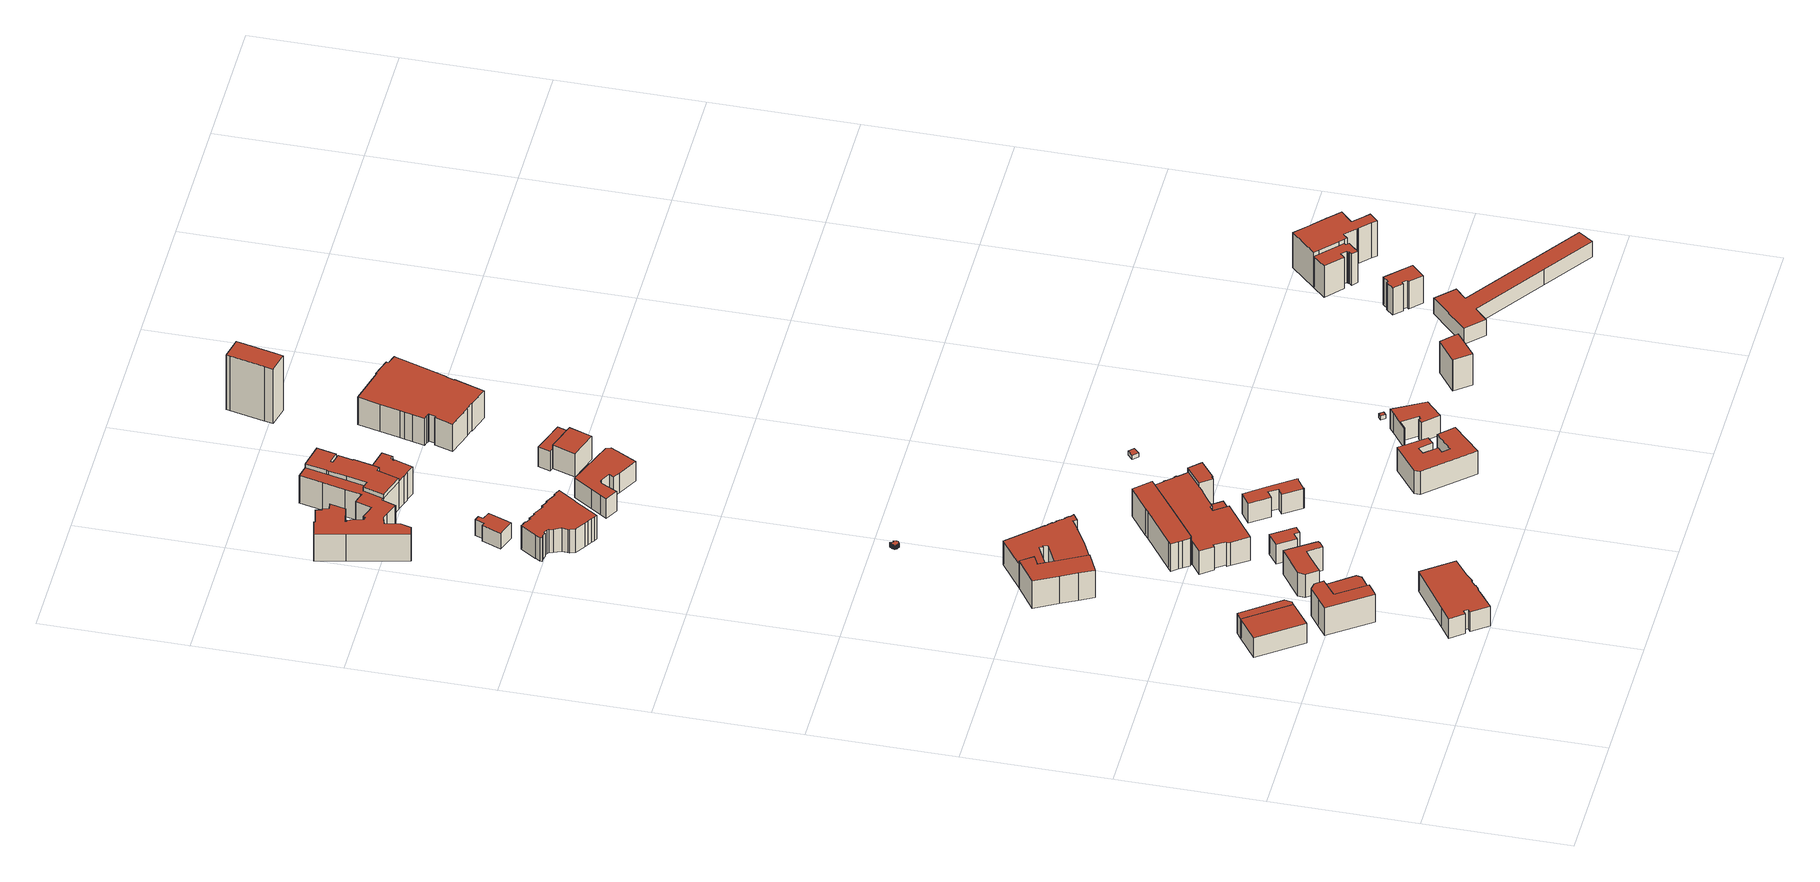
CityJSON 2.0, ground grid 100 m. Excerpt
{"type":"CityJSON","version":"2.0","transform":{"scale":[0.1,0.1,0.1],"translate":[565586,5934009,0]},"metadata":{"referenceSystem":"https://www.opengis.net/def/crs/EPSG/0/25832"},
"CityObjects":{
"building1":{"type":"Building","attributes":{"source":"Freie und Hansestadt Hamburg, LGV / ALKIS","function":"commercial","buildingFunctionCode":"2310","roofType":"3100","storeysAboveGround":5,"groundArea":636,"estimatedHeight":16,"heightSource":"storeysAboveGround * 3.2m, fallback 12m; demo extrusion"},"geometry":[{"type":"Solid","lod":"1","boundaries":[[[[0,1,2,3]],[[4,5,6,7]],[[3,2,5,4]],[[2,1,6,5]],[[1,0,7,6]],[[0,3,4,7]]]],"semantics":{"surfaces":[{"type":"GroundSurface"},{"type":"RoofSurface"},{"type":"WallSurface"}],"values":[[0,1,2,2,2,2]]}}]},
"building2":{"type":"Building","attributes":{"source":"Freie und Hansestadt Hamburg, LGV / ALKIS","function":"commercial","buildingFunctionCode":"2310","roofType":"3400","storeysAboveGround":5,"groundArea":218,"estimatedHeight":16,"heightSource":"storeysAboveGround * 3.2m, fallback 12m; demo extrusion"},"geometry":[{"type":"Solid","lod":"1","boundaries":[[[[2,8,9,10,3]],[[4,11,12,13,5]],[[3,10,11,4]],[[10,9,12,11]],[[9,8,13,12]],[[8,2,5,13]],[[2,3,4,5]]]],"semantics":{"surfaces":[{"type":"GroundSurface"},{"type":"RoofSurface"},{"type":"WallSurface"}],"values":[[0,1,2,2,2,2,2]]}}]},
"building3":{"type":"Building","attributes":{"source":"Freie und Hansestadt Hamburg, LGV / ALKIS","function":"commercial","buildingFunctionCode":"2310","roofType":"1000","storeysAboveGround":7,"groundArea":448,"estimatedHeight":22.4,"heightSource":"storeysAboveGround * 3.2m, fallback 12m; demo extrusion"},"geometry":[{"type":"Solid","lod":"1","boundaries":[[[[14,15,16,17,18,19,20,21,22]],[[23,24,25,26,27,28,29,30,31]],[[22,21,24,23]],[[21,20,25,24]],[[20,19,26,25]],[[19,18,27,26]],[[18,17,28,27]],[[17,16,29,28]],[[16,15,30,29]],[[15,14,31,30]],[[14,22,23,31]]]],"semantics":{"surfaces":[{"type":"GroundSurface"},{"type":"RoofSurface"},{"type":"WallSurface"}],"values":[[0,1,2,2,2,2,2,2,2,2,2]]}}]},
"building4":{"type":"Building","attributes":{"source":"Freie und Hansestadt Hamburg, LGV / ALKIS","function":"commercial","buildingFunctionCode":"2020","roofType":"3400","storeysAboveGround":5,"groundArea":1366,"estimatedHeight":16,"heightSource":"storeysAboveGround * 3.2m, fallback 12m; demo extrusion"},"geometry":[{"type":"Solid","lod":"1","boundaries":[[[[32,33,34,35,36,37,38,39,40,41,42,43,44,45,46,47,48]],[[49,50,51,52,53,54,55,56,57,58,59,60,61,62,63,64,65]],[[48,47,50,49]],[[47,46,51,50]],[[46,45,52,51]],[[45,44,53,52]],[[44,43,54,53]],[[43,42,55,54]],[[42,41,56,55]],[[41,40,57,56]],[[40,39,58,57]],[[39,38,59,58]],[[38,37,60,59]],[[37,36,61,60]],[[36,35,62,61]],[[35,34,63,62]],[[34,33,64,63]],[[33,32,65,64]],[[32,48,49,65]]]],"semantics":{"surfaces":[{"type":"GroundSurface"},{"type":"RoofSurface"},{"type":"WallSurface"}],"values":[[0,1,2,2,2,2,2,2,2,2,2,2,2,2,2,2,2,2,2]]}}]},
"building5":{"type":"Building","attributes":{"source":"Freie und Hansestadt Hamburg, LGV / ALKIS","function":"commercial","buildingFunctionCode":"2310","roofType":"3200","storeysAboveGround":6,"groundArea":366,"estimatedHeight":19.2,"heightSource":"storeysAboveGround * 3.2m, fallback 12m; demo extrusion"},"geometry":[{"type":"Solid","lod":"1","boundaries":[[[[15,14,22,66,67]],[[68,69,70,71,72]],[[67,66,69,68]],[[66,22,70,69]],[[22,14,71,70]],[[14,15,72,71]],[[15,67,68,72]]]],"semantics":{"surfaces":[{"type":"GroundSurface"},{"type":"RoofSurface"},{"type":"WallSurface"}],"values":[[0,1,2,2,2,2,2]]}}]},
"building6":{"type":"Building","attributes":{"source":"Freie und Hansestadt Hamburg, LGV / ALKIS","function":"commercial","buildingFunctionCode":"2020","roofType":"3400","storeysAboveGround":7,"groundArea":735,"estimatedHeight":22.4,"heightSource":"storeysAboveGround * 3.2m, fallback 12m; demo extrusion"},"geometry":[{"type":"Solid","lod":"1","boundaries":[[[[73,74,75,76,77,78,79,80,81,82]],[[83,84,85,86,87,88,89,90,91,92]],[[82,81,84,83]],[[81,80,85,84]],[[80,79,86,85]],[[79,78,87,86]],[[78,77,88,87]],[[77,76,89,88]],[[76,75,90,89]],[[75,74,91,90]],[[74,73,92,91]],[[73,82,83,92]]]],"semantics":{"surfaces":[{"type":"GroundSurface"},{"type":"RoofSurface"},{"type":"WallSurface"}],"values":[[0,1,2,2,2,2,2,2,2,2,2,2]]}}]},
"building7":{"type":"Building","attributes":{"source":"Freie und Hansestadt Hamburg, LGV / ALKIS","function":"commercial","buildingFunctionCode":"2310","roofType":"1000","storeysAboveGround":6,"groundArea":419,"estimatedHeight":19.2,"heightSource":"storeysAboveGround * 3.2m, fallback 12m; demo extrusion"},"geometry":[{"type":"Solid","lod":"1","boundaries":[[[[93,94,95,96,97,98,99,100,101,102,103]],[[104,105,106,107,108,109,110,111,112,113,114]],[[103,102,105,104]],[[102,101,106,105]],[[101,100,107,106]],[[100,99,108,107]],[[99,98,109,108]],[[98,97,110,109]],[[97,96,111,110]],[[96,95,112,111]],[[95,94,113,112]],[[94,93,114,113]],[[93,103,104,114]]]],"semantics":{"surfaces":[{"type":"GroundSurface"},{"type":"RoofSurface"},{"type":"WallSurface"}],"values":[[0,1,2,2,2,2,2,2,2,2,2,2,2]]}}]},
"building8":{"type":"Building","attributes":{"source":"Freie und Hansestadt Hamburg, LGV / ALKIS","function":"commercial","buildingFunctionCode":"2020","roofType":"1000","storeysAboveGround":5,"groundArea":178,"estimatedHeight":16,"heightSource":"storeysAboveGround * 3.2m, fallback 12m; demo extrusion"},"geometry":[{"type":"Solid","lod":"1","boundaries":[[[[115,116,117,118,119,120]],[[121,122,123,124,125,126]],[[120,119,122,121]],[[119,118,123,122]],[[118,117,124,123]],[[117,116,125,124]],[[116,115,126,125]],[[115,120,121,126]]]],"semantics":{"surfaces":[{"type":"GroundSurface"},{"type":"RoofSurface"},{"type":"WallSurface"}],"values":[[0,1,2,2,2,2,2,2]]}}]},
"building9":{"type":"Building","attributes":{"source":"Freie und Hansestadt Hamburg, LGV / ALKIS","function":"commercial","buildingFunctionCode":"2310","roofType":"3400","storeysAboveGround":6,"groundArea":1566,"estimatedHeight":19.2,"heightSource":"storeysAboveGround * 3.2m, fallback 12m; demo extrusion"},"geometry":[{"type":"Solid","lod":"1","boundaries":[[[[127,128,129,130,131,132,133,134,135,136,137,138,139,140,141,142,143,144,145,146,147,148,149,73,82,150,151,152,153,81,80,79,78,154,155]],[[156,157,158,159,160,161,162,163,164,165,166,167,168,169,170,171,172,173,174,175,176,177,178,179,180,181,182,183,184,185,186,187,188,189,190]],[[155,154,157,156]],[[154,78,158,157]],[[78,79,159,158]],[[79,80,160,159]],[[80,81,161,160]],[[81,153,162,161]],[[153,152,163,162]],[[152,151,164,163]],[[151,150,165,164]],[[150,82,166,165]],[[82,73,167,166]],[[73,149,168,167]],[[149,148,169,168]],[[148,147,170,169]],[[147,146,171,170]],[[146,145,172,171]],[[145,144,173,172]],[[144,143,174,173]],[[143,142,175,174]],[[142,141,176,175]],[[141,140,177,176]],[[140,139,178,177]],[[139,138,179,178]],[[138,137,180,179]],[[137,136,181,180]],[[136,135,182,181]],[[135,134,183,182]],[[134,133,184,183]],[[133,132,185,184]],[[132,131,186,185]],[[131,130,187,186]],[[130,129,188,187]],[[129,128,189,188]],[[128,127,190,189]],[[127,155,156,190]]]],"semantics":{"surfaces":[{"type":"GroundSurface"},{"type":"RoofSurface"},{"type":"WallSurface"}],"values":[[0,1,2,2,2,2,2,2,2,2,2,2,2,2,2,2,2,2,2,2,2,2,2,2,2,2,2,2,2,2,2,2,2,2,2,2,2]]}}]},
"building10":{"type":"Building","attributes":{"source":"Freie und Hansestadt Hamburg, LGV / ALKIS","function":"commercial","buildingFunctionCode":"2020","roofType":"1000","storeysAboveGround":7,"groundArea":902,"estimatedHeight":22.4,"heightSource":"storeysAboveGround * 3.2m, fallback 12m; demo extrusion"},"geometry":[{"type":"Solid","lod":"1","boundaries":[[[[191,192,193,194,195,196,197,198,199,200,201]],[[202,203,204,205,206,207,208,209,210,211,212]],[[201,200,203,202]],[[200,199,204,203]],[[199,198,205,204]],[[198,197,206,205]],[[197,196,207,206]],[[196,195,208,207]],[[195,194,209,208]],[[194,193,210,209]],[[193,192,211,210]],[[192,191,212,211]],[[191,201,202,212]]]],"semantics":{"surfaces":[{"type":"GroundSurface"},{"type":"RoofSurface"},{"type":"WallSurface"}],"values":[[0,1,2,2,2,2,2,2,2,2,2,2,2]]}}]},
"building11":{"type":"Building","attributes":{"source":"Freie und Hansestadt Hamburg, LGV / ALKIS","function":"commercial","buildingFunctionCode":"2020","roofType":"5000","storeysAboveGround":6,"groundArea":1915,"estimatedHeight":19.2,"heightSource":"storeysAboveGround * 3.2m, fallback 12m; demo extrusion"},"geometry":[{"type":"Solid","lod":"1","boundaries":[[[[213,214,215,216,217,218,219,220,221,222,223,224,225,226,227,228,229,230,231,232,233,234,235,236,237,238,239,240,192,191,201,241]],[[242,243,244,245,246,247,248,249,250,251,252,253,254,255,256,257,258,259,260,261,262,263,264,265,266,267,268,269,270,271,272,273]],[[241,201,243,242]],[[201,191,244,243]],[[191,192,245,244]],[[192,240,246,245]],[[240,239,247,246]],[[239,238,248,247]],[[238,237,249,248]],[[237,236,250,249]],[[236,235,251,250]],[[235,234,252,251]],[[234,233,253,252]],[[233,232,254,253]],[[232,231,255,254]],[[231,230,256,255]],[[230,229,257,256]],[[229,228,258,257]],[[228,227,259,258]],[[227,226,260,259]],[[226,225,261,260]],[[225,224,262,261]],[[224,223,263,262]],[[223,222,264,263]],[[222,221,265,264]],[[221,220,266,265]],[[220,219,267,266]],[[219,218,268,267]],[[218,217,269,268]],[[217,216,270,269]],[[216,215,271,270]],[[215,214,272,271]],[[214,213,273,272]],[[213,241,242,273]]]],"semantics":{"surfaces":[{"type":"GroundSurface"},{"type":"RoofSurface"},{"type":"WallSurface"}],"values":[[0,1,2,2,2,2,2,2,2,2,2,2,2,2,2,2,2,2,2,2,2,2,2,2,2,2,2,2,2,2,2,2,2,2]]}}]},
"building12":{"type":"Building","attributes":{"source":"Freie und Hansestadt Hamburg, LGV / ALKIS","function":"commercial","buildingFunctionCode":"2080","roofType":"1000","storeysAboveGround":1,"groundArea":17,"estimatedHeight":3.2,"heightSource":"storeysAboveGround * 3.2m, fallback 12m; demo extrusion"},"geometry":[{"type":"Solid","lod":"1","boundaries":[[[[274,275,276,277,278,279,280,281,282,283,284,285,286,287,288,289,290,291,292,293,294,295,296,297,298,299,300,301,302,303,304,305,306]],[[307,308,309,310,311,312,313,314,315,316,317,318,319,320,321,322,323,324,325,326,327,328,329,330,331,332,333,334,335,336,337,338,339]],[[306,305,308,307]],[[305,304,309,308]],[[304,303,310,309]],[[303,302,311,310]],[[302,301,312,311]],[[301,300,313,312]],[[300,299,314,313]],[[299,298,315,314]],[[298,297,316,315]],[[297,296,317,316]],[[296,295,318,317]],[[295,294,319,318]],[[294,293,320,319]],[[293,292,321,320]],[[292,291,322,321]],[[291,290,323,322]],[[290,289,324,323]],[[289,288,325,324]],[[288,287,326,325]],[[287,286,327,326]],[[286,285,328,327]],[[285,284,329,328]],[[284,283,330,329]],[[283,282,331,330]],[[282,281,332,331]],[[281,280,333,332]],[[280,279,334,333]],[[279,278,335,334]],[[278,277,336,335]],[[277,276,337,336]],[[276,275,338,337]],[[275,274,339,338]],[[274,306,307,339]]]],"semantics":{"surfaces":[{"type":"GroundSurface"},{"type":"RoofSurface"},{"type":"WallSurface"}],"values":[[0,1,2,2,2,2,2,2,2,2,2,2,2,2,2,2,2,2,2,2,2,2,2,2,2,2,2,2,2,2,2,2,2,2,2]]}}]},
"building13":{"type":"Building","attributes":{"source":"Freie und Hansestadt Hamburg, LGV / ALKIS","function":"commercial","buildingFunctionCode":"2020","roofType":"1000","storeysAboveGround":5,"groundArea":95,"estimatedHeight":16,"heightSource":"storeysAboveGround * 3.2m, fallback 12m; demo extrusion"},"geometry":[{"type":"Solid","lod":"1","boundaries":[[[[231,230,227,226,340]],[[341,342,343,344,345]],[[340,226,342,341]],[[226,227,343,342]],[[227,230,344,343]],[[230,231,345,344]],[[231,340,341,345]]]],"semantics":{"surfaces":[{"type":"GroundSurface"},{"type":"RoofSurface"},{"type":"WallSurface"}],"values":[[0,1,2,2,2,2,2]]}}]},
"building14":{"type":"Building","attributes":{"source":"Freie und Hansestadt Hamburg, LGV / ALKIS","function":"commercial","buildingFunctionCode":"2310","roofType":"1000","storeysAboveGround":5,"groundArea":370,"estimatedHeight":16,"heightSource":"storeysAboveGround * 3.2m, fallback 12m; demo extrusion"},"geometry":[{"type":"Solid","lod":"1","boundaries":[[[[346,347,348,349,350,351,352,353,354,355,356,357,358,359,360]],[[361,362,363,364,365,366,367,368,369,370,371,372,373,374,375]],[[360,359,362,361]],[[359,358,363,362]],[[358,357,364,363]],[[357,356,365,364]],[[356,355,366,365]],[[355,354,367,366]],[[354,353,368,367]],[[353,352,369,368]],[[352,351,370,369]],[[351,350,371,370]],[[350,349,372,371]],[[349,348,373,372]],[[348,347,374,373]],[[347,346,375,374]],[[346,360,361,375]]]],"semantics":{"surfaces":[{"type":"GroundSurface"},{"type":"RoofSurface"},{"type":"WallSurface"}],"values":[[0,1,2,2,2,2,2,2,2,2,2,2,2,2,2,2,2]]}}]},
"building15":{"type":"Building","attributes":{"source":"Freie und Hansestadt Hamburg, LGV / ALKIS","function":"commercial","buildingFunctionCode":"2020","roofType":"1000","storeysAboveGround":6,"groundArea":1081,"estimatedHeight":19.2,"heightSource":"storeysAboveGround * 3.2m, fallback 12m; demo extrusion"},"geometry":[{"type":"Solid","lod":"1","boundaries":[[[[376,377,378,379,380,381,382,383,384,385,386,387,388,389,390,391,392,393,394,395,396,397,398,399,400,401,402,403,404,405,406,407,408,409,410,411,412]],[[413,414,415,416,417,418,419,420,421,422,423,424,425,426,427,428,429,430,431,432,433,434,435,436,437,438,439,440,441,442,443,444,445,446,447,448,449]],[[412,411,414,413]],[[411,410,415,414]],[[410,409,416,415]],[[409,408,417,416]],[[408,407,418,417]],[[407,406,419,418]],[[406,405,420,419]],[[405,404,421,420]],[[404,403,422,421]],[[403,402,423,422]],[[402,401,424,423]],[[401,400,425,424]],[[400,399,426,425]],[[399,398,427,426]],[[398,397,428,427]],[[397,396,429,428]],[[396,395,430,429]],[[395,394,431,430]],[[394,393,432,431]],[[393,392,433,432]],[[392,391,434,433]],[[391,390,435,434]],[[390,389,436,435]],[[389,388,437,436]],[[388,387,438,437]],[[387,386,439,438]],[[386,385,440,439]],[[385,384,441,440]],[[384,383,442,441]],[[383,382,443,442]],[[382,381,444,443]],[[381,380,445,444]],[[380,379,446,445]],[[379,378,447,446]],[[378,377,448,447]],[[377,376,449,448]],[[376,412,413,449]]]],"semantics":{"surfaces":[{"type":"GroundSurface"},{"type":"RoofSurface"},{"type":"WallSurface"}],"values":[[0,1,2,2,2,2,2,2,2,2,2,2,2,2,2,2,2,2,2,2,2,2,2,2,2,2,2,2,2,2,2,2,2,2,2,2,2,2,2]]}}]},
"building16":{"type":"Building","attributes":{"source":"Freie und Hansestadt Hamburg, LGV / ALKIS","function":"commercial","buildingFunctionCode":"2050","roofType":"3100","storeysAboveGround":4,"groundArea":220,"estimatedHeight":12.8,"heightSource":"storeysAboveGround * 3.2m, fallback 12m; demo extrusion"},"geometry":[{"type":"Solid","lod":"1","boundaries":[[[[450,451,452,453,454,455,456,457,458]],[[459,460,461,462,463,464,465,466,467]],[[458,457,460,459]],[[457,456,461,460]],[[456,455,462,461]],[[455,454,463,462]],[[454,453,464,463]],[[453,452,465,464]],[[452,451,466,465]],[[451,450,467,466]],[[450,458,459,467]]]],"semantics":{"surfaces":[{"type":"GroundSurface"},{"type":"RoofSurface"},{"type":"WallSurface"}],"values":[[0,1,2,2,2,2,2,2,2,2,2]]}}]},
"building17":{"type":"Building","attributes":{"source":"Freie und Hansestadt Hamburg, LGV / ALKIS","function":"commercial","buildingFunctionCode":"2020","roofType":"1000","storeysAboveGround":7,"groundArea":178,"estimatedHeight":22.4,"heightSource":"storeysAboveGround * 3.2m, fallback 12m; demo extrusion"},"geometry":[{"type":"Solid","lod":"1","boundaries":[[[[468,223,222,469,470,471,472,473]],[[474,475,476,477,478,479,480,481]],[[473,472,475,474]],[[472,471,476,475]],[[471,470,477,476]],[[470,469,478,477]],[[469,222,479,478]],[[222,223,480,479]],[[223,468,481,480]],[[468,473,474,481]]]],"semantics":{"surfaces":[{"type":"GroundSurface"},{"type":"RoofSurface"},{"type":"WallSurface"}],"values":[[0,1,2,2,2,2,2,2,2,2]]}}]},
"building18":{"type":"Building","attributes":{"source":"Freie und Hansestadt Hamburg, LGV / ALKIS","function":"commercial","buildingFunctionCode":"2020","roofType":"1000","storeysAboveGround":7,"groundArea":3179,"estimatedHeight":22.4,"heightSource":"storeysAboveGround * 3.2m, fallback 12m; demo extrusion"},"geometry":[{"type":"Solid","lod":"1","boundaries":[[[[482,483,484,485,486,487,488,489,490,491,492,493,494,495,496,497,498,499,500,501,502,503,504,505,506,507,508,509,510,511,512,513,514,515,516,517,518,519,520,521,522,523,524,525,526,527,528,529,530,531,532,533,534,535,536,537,538,539,540,541,542,543]],[[544,545,546,547,548,549,550,551,552,553,554,555,556,557,558,559,560,561,562,563,564,565,566,567,568,569,570,571,572,573,574,575,576,577,578,579,580,581,582,583,584,585,586,587,588,589,590,591,592,593,594,595,596,597,598,599,600,601,602,603,604,605]],[[543,542,545,544]],[[542,541,546,545]],[[541,540,547,546]],[[540,539,548,547]],[[539,538,549,548]],[[538,537,550,549]],[[537,536,551,550]],[[536,535,552,551]],[[535,534,553,552]],[[534,533,554,553]],[[533,532,555,554]],[[532,531,556,555]],[[531,530,557,556]],[[530,529,558,557]],[[529,528,559,558]],[[528,527,560,559]],[[527,526,561,560]],[[526,525,562,561]],[[525,524,563,562]],[[524,523,564,563]],[[523,522,565,564]],[[522,521,566,565]],[[521,520,567,566]],[[520,519,568,567]],[[519,518,569,568]],[[518,517,570,569]],[[517,516,571,570]],[[516,515,572,571]],[[515,514,573,572]],[[514,513,574,573]],[[513,512,575,574]],[[512,511,576,575]],[[511,510,577,576]],[[510,509,578,577]],[[509,508,579,578]],[[508,507,580,579]],[[507,506,581,580]],[[506,505,582,581]],[[505,504,583,582]],[[504,503,584,583]],[[503,502,585,584]],[[502,501,586,585]],[[501,500,587,586]],[[500,499,588,587]],[[499,498,589,588]],[[498,497,590,589]],[[497,496,591,590]],[[496,495,592,591]],[[495,494,593,592]],[[494,493,594,593]],[[493,492,595,594]],[[492,491,596,595]],[[491,490,597,596]],[[490,489,598,597]],[[489,488,599,598]],[[488,487,600,599]],[[487,486,601,600]],[[486,485,602,601]],[[485,484,603,602]],[[484,483,604,603]],[[483,482,605,604]],[[482,543,544,605]]]],"semantics":{"surfaces":[{"type":"GroundSurface"},{"type":"RoofSurface"},{"type":"WallSurface"}],"values":[[0,1,2,2,2,2,2,2,2,2,2,2,2,2,2,2,2,2,2,2,2,2,2,2,2,2,2,2,2,2,2,2,2,2,2,2,2,2,2,2,2,2,2,2,2,2,2,2,2,2,2,2,2,2,2,2,2,2,2,2,2,2,2,2]]}}]},
"building19":{"type":"Building","attributes":{"source":"Freie und Hansestadt Hamburg, LGV / ALKIS","function":"commercial","buildingFunctionCode":"2310","roofType":"3200","storeysAboveGround":6,"groundArea":1003,"estimatedHeight":19.2,"heightSource":"storeysAboveGround * 3.2m, fallback 12m; demo extrusion"},"geometry":[{"type":"Solid","lod":"1","boundaries":[[[[606,607,608,609,610,611,612,613,614,615,616,617,618]],[[619,620,621,622,623,624,625,626,627,628,629,630,631]],[[618,617,620,619]],[[617,616,621,620]],[[616,615,622,621]],[[615,614,623,622]],[[614,613,624,623]],[[613,612,625,624]],[[612,611,626,625]],[[611,610,627,626]],[[610,609,628,627]],[[609,608,629,628]],[[608,607,630,629]],[[607,606,631,630]],[[606,618,619,631]]]],"semantics":{"surfaces":[{"type":"GroundSurface"},{"type":"RoofSurface"},{"type":"WallSurface"}],"values":[[0,1,2,2,2,2,2,2,2,2,2,2,2,2,2]]}}]},
"building20":{"type":"Building","attributes":{"source":"Freie und Hansestadt Hamburg, LGV / ALKIS","function":"commercial","buildingFunctionCode":"2010","roofType":"1000","storeysAboveGround":5,"groundArea":855,"estimatedHeight":16,"heightSource":"storeysAboveGround * 3.2m, fallback 12m; demo extrusion"},"geometry":[{"type":"Solid","lod":"1","boundaries":[[[[632,633,634,635,636,637,638,639,640,641,642,643,644,645,646,647]],[[648,649,650,651,652,653,654,655,656,657,658,659,660,661,662,663]],[[647,646,649,648]],[[646,645,650,649]],[[645,644,651,650]],[[644,643,652,651]],[[643,642,653,652]],[[642,641,654,653]],[[641,640,655,654]],[[640,639,656,655]],[[639,638,657,656]],[[638,637,658,657]],[[637,636,659,658]],[[636,635,660,659]],[[635,634,661,660]],[[634,633,662,661]],[[633,632,663,662]],[[632,647,648,663]]]],"semantics":{"surfaces":[{"type":"GroundSurface"},{"type":"RoofSurface"},{"type":"WallSurface"}],"values":[[0,1,2,2,2,2,2,2,2,2,2,2,2,2,2,2,2,2]]}}]},
"building21":{"type":"Building","attributes":{"source":"Freie und Hansestadt Hamburg, LGV / ALKIS","function":"commercial","buildingFunctionCode":"2071","roofType":"1000","storeysAboveGround":8,"groundArea":1016,"estimatedHeight":25.6,"heightSource":"storeysAboveGround * 3.2m, fallback 12m; demo extrusion"},"geometry":[{"type":"Solid","lod":"1","boundaries":[[[[482,483,484,485,486,487,488,489,664,665,503,504,505,506,666,667,668,669,670,543]],[[671,672,673,674,675,676,677,678,679,680,681,682,683,684,685,686,687,688,689,690]],[[543,670,672,671]],[[670,669,673,672]],[[669,668,674,673]],[[668,667,675,674]],[[667,666,676,675]],[[666,506,677,676]],[[506,505,678,677]],[[505,504,679,678]],[[504,503,680,679]],[[503,665,681,680]],[[665,664,682,681]],[[664,489,683,682]],[[489,488,684,683]],[[488,487,685,684]],[[487,486,686,685]],[[486,485,687,686]],[[485,484,688,687]],[[484,483,689,688]],[[483,482,690,689]],[[482,543,671,690]]]],"semantics":{"surfaces":[{"type":"GroundSurface"},{"type":"RoofSurface"},{"type":"WallSurface"}],"values":[[0,1,2,2,2,2,2,2,2,2,2,2,2,2,2,2,2,2,2,2,2,2]]}}]},
"building22":{"type":"Building","attributes":{"source":"Freie und Hansestadt Hamburg, LGV / ALKIS","function":"commercial","buildingFunctionCode":"3098","roofType":"1000","storeysAboveGround":1,"groundArea":25,"estimatedHeight":3.2,"heightSource":"storeysAboveGround * 3.2m, fallback 12m; demo extrusion"},"geometry":[{"type":"Solid","lod":"1","boundaries":[[[[691,692,693,694]],[[695,696,697,698]],[[694,693,696,695]],[[693,692,697,696]],[[692,691,698,697]],[[691,694,695,698]]]],"semantics":{"surfaces":[{"type":"GroundSurface"},{"type":"RoofSurface"},{"type":"WallSurface"}],"values":[[0,1,2,2,2,2]]}}]},
"building23":{"type":"Building","attributes":{"source":"Freie und Hansestadt Hamburg, LGV / ALKIS","function":"commercial","buildingFunctionCode":"2020","roofType":"1000","storeysAboveGround":5,"groundArea":391,"estimatedHeight":16,"heightSource":"storeysAboveGround * 3.2m, fallback 12m; demo extrusion"},"geometry":[{"type":"Solid","lod":"1","boundaries":[[[[699,700,701,702,703,704,705,706,707,708,709,710]],[[711,712,713,714,715,716,717,718,719,720,721,722]],[[710,709,712,711]],[[709,708,713,712]],[[708,707,714,713]],[[707,706,715,714]],[[706,705,716,715]],[[705,704,717,716]],[[704,703,718,717]],[[703,702,719,718]],[[702,701,720,719]],[[701,700,721,720]],[[700,699,722,721]],[[699,710,711,722]]]],"semantics":{"surfaces":[{"type":"GroundSurface"},{"type":"RoofSurface"},{"type":"WallSurface"}],"values":[[0,1,2,2,2,2,2,2,2,2,2,2,2,2]]}}]},
"building24":{"type":"Building","attributes":{"source":"Freie und Hansestadt Hamburg, LGV / ALKIS","function":"commercial","buildingFunctionCode":"2020","storeysAboveGround":6,"groundArea":339,"estimatedHeight":19.2,"heightSource":"storeysAboveGround * 3.2m, fallback 12m; demo extrusion"},"geometry":[{"type":"Solid","lod":"1","boundaries":[[[[723,724,725,726]],[[727,728,729,730]],[[726,725,728,727]],[[725,724,729,728]],[[724,723,730,729]],[[723,726,727,730]]]],"semantics":{"surfaces":[{"type":"GroundSurface"},{"type":"RoofSurface"},{"type":"WallSurface"}],"values":[[0,1,2,2,2,2]]}}]},
"building25":{"type":"Building","attributes":{"source":"Freie und Hansestadt Hamburg, LGV / ALKIS","function":"commercial","buildingFunctionCode":"2020","roofType":"1000","storeysAboveGround":5,"groundArea":209,"estimatedHeight":16,"heightSource":"storeysAboveGround * 3.2m, fallback 12m; demo extrusion"},"geometry":[{"type":"Solid","lod":"1","boundaries":[[[[726,725,731,732,733,734]],[[735,736,737,738,739,740]],[[734,733,736,735]],[[733,732,737,736]],[[732,731,738,737]],[[731,725,739,738]],[[725,726,740,739]],[[726,734,735,740]]]],"semantics":{"surfaces":[{"type":"GroundSurface"},{"type":"RoofSurface"},{"type":"WallSurface"}],"values":[[0,1,2,2,2,2,2,2]]}}]},
"building26":{"type":"Building","attributes":{"source":"Freie und Hansestadt Hamburg, LGV / ALKIS","function":"commercial","buildingFunctionCode":"3091","roofType":"1000","storeysAboveGround":1,"groundArea":10,"estimatedHeight":3.2,"heightSource":"storeysAboveGround * 3.2m, fallback 12m; demo extrusion"},"geometry":[{"type":"Solid","lod":"1","boundaries":[[[[741,742,743,744]],[[745,746,747,748]],[[744,743,746,745]],[[743,742,747,746]],[[742,741,748,747]],[[741,744,745,748]]]],"semantics":{"surfaces":[{"type":"GroundSurface"},{"type":"RoofSurface"},{"type":"WallSurface"}],"values":[[0,1,2,2,2,2]]}}]},
"building27":{"type":"Building","attributes":{"source":"Freie und Hansestadt Hamburg, LGV / ALKIS","function":"commercial","buildingFunctionCode":"2010","roofType":"1000","storeysAboveGround":8,"groundArea":292,"estimatedHeight":25.6,"heightSource":"storeysAboveGround * 3.2m, fallback 12m; demo extrusion"},"geometry":[{"type":"Solid","lod":"1","boundaries":[[[[749,750,751,752,753,754,755,756]],[[757,758,759,760,761,762,763,764]],[[756,755,758,757]],[[755,754,759,758]],[[754,753,760,759]],[[753,752,761,760]],[[752,751,762,761]],[[751,750,763,762]],[[750,749,764,763]],[[749,756,757,764]]]],"semantics":{"surfaces":[{"type":"GroundSurface"},{"type":"RoofSurface"},{"type":"WallSurface"}],"values":[[0,1,2,2,2,2,2,2,2,2]]}}]},
"building28":{"type":"Building","attributes":{"source":"Freie und Hansestadt Hamburg, LGV / ALKIS","function":"commercial","buildingFunctionCode":"3020","roofType":"5000","storeysAboveGround":7,"groundArea":2801,"estimatedHeight":22.4,"heightSource":"storeysAboveGround * 3.2m, fallback 12m; demo extrusion"},"geometry":[{"type":"Solid","lod":"1","boundaries":[[[[765,766,767,768,769,770,771,772,773,774,775,776,777,778,779,780,781,782,783,784,785,786,787,788,789,790,791,792,793,794]],[[795,796,797,798,799,800,801,802,803,804,805,806,807,808,809,810,811,812,813,814,815,816,817,818,819,820,821,822,823,824]],[[794,793,796,795]],[[793,792,797,796]],[[792,791,798,797]],[[791,790,799,798]],[[790,789,800,799]],[[789,788,801,800]],[[788,787,802,801]],[[787,786,803,802]],[[786,785,804,803]],[[785,784,805,804]],[[784,783,806,805]],[[783,782,807,806]],[[782,781,808,807]],[[781,780,809,808]],[[780,779,810,809]],[[779,778,811,810]],[[778,777,812,811]],[[777,776,813,812]],[[776,775,814,813]],[[775,774,815,814]],[[774,773,816,815]],[[773,772,817,816]],[[772,771,818,817]],[[771,770,819,818]],[[770,769,820,819]],[[769,768,821,820]],[[768,767,822,821]],[[767,766,823,822]],[[766,765,824,823]],[[765,794,795,824]]]],"semantics":{"surfaces":[{"type":"GroundSurface"},{"type":"RoofSurface"},{"type":"WallSurface"}],"values":[[0,1,2,2,2,2,2,2,2,2,2,2,2,2,2,2,2,2,2,2,2,2,2,2,2,2,2,2,2,2,2,2]]}}]},
"building29":{"type":"Building","attributes":{"source":"Freie und Hansestadt Hamburg, LGV / ALKIS","function":"commercial","buildingFunctionCode":"2020","roofType":"1000","storeysAboveGround":14,"groundArea":488,"estimatedHeight":44.8,"heightSource":"storeysAboveGround * 3.2m, fallback 12m; demo extrusion"},"geometry":[{"type":"Solid","lod":"1","boundaries":[[[[825,826,827,828,829,830,831,832]],[[833,834,835,836,837,838,839,840]],[[832,831,834,833]],[[831,830,835,834]],[[830,829,836,835]],[[829,828,837,836]],[[828,827,838,837]],[[827,826,839,838]],[[826,825,840,839]],[[825,832,833,840]]]],"semantics":{"surfaces":[{"type":"GroundSurface"},{"type":"RoofSurface"},{"type":"WallSurface"}],"values":[[0,1,2,2,2,2,2,2,2,2]]}}]},
"building30":{"type":"Building","attributes":{"source":"Freie und Hansestadt Hamburg, LGV / ALKIS","function":"commercial","buildingFunctionCode":"2010","roofType":"3400","storeysAboveGround":7,"groundArea":270,"estimatedHeight":22.4,"heightSource":"storeysAboveGround * 3.2m, fallback 12m; demo extrusion"},"geometry":[{"type":"Solid","lod":"1","boundaries":[[[[841,842,843,844,845,846,847,848,849,850,851]],[[852,853,854,855,856,857,858,859,860,861,862]],[[851,850,853,852]],[[850,849,854,853]],[[849,848,855,854]],[[848,847,856,855]],[[847,846,857,856]],[[846,845,858,857]],[[845,844,859,858]],[[844,843,860,859]],[[843,842,861,860]],[[842,841,862,861]],[[841,851,852,862]]]],"semantics":{"surfaces":[{"type":"GroundSurface"},{"type":"RoofSurface"},{"type":"WallSurface"}],"values":[[0,1,2,2,2,2,2,2,2,2,2,2,2]]}}]},
"building31":{"type":"Building","attributes":{"source":"Freie und Hansestadt Hamburg, LGV / ALKIS","function":"commercial","buildingFunctionCode":"2010","roofType":"1000","storeysAboveGround":4,"groundArea":1786,"estimatedHeight":12.8,"heightSource":"storeysAboveGround * 3.2m, fallback 12m; demo extrusion"},"geometry":[{"type":"Solid","lod":"1","boundaries":[[[[863,864,865,866,867,868,869,870,871]],[[872,873,874,875,876,877,878,879,880]],[[871,870,873,872]],[[870,869,874,873]],[[869,868,875,874]],[[868,867,876,875]],[[867,866,877,876]],[[866,865,878,877]],[[865,864,879,878]],[[864,863,880,879]],[[863,871,872,880]]]],"semantics":{"surfaces":[{"type":"GroundSurface"},{"type":"RoofSurface"},{"type":"WallSurface"}],"values":[[0,1,2,2,2,2,2,2,2,2,2]]}}]},
"building32":{"type":"Building","attributes":{"source":"Freie und Hansestadt Hamburg, LGV / ALKIS","function":"commercial","buildingFunctionCode":"2010","roofType":"1000","storeysAboveGround":8,"groundArea":272,"estimatedHeight":25.6,"heightSource":"storeysAboveGround * 3.2m, fallback 12m; demo extrusion"},"geometry":[{"type":"Solid","lod":"1","boundaries":[[[[881,882,883,884,885,886,887,888,889,890,891,892,893,894,895]],[[896,897,898,899,900,901,902,903,904,905,906,907,908,909,910]],[[895,894,897,896]],[[894,893,898,897]],[[893,892,899,898]],[[892,891,900,899]],[[891,890,901,900]],[[890,889,902,901]],[[889,888,903,902]],[[888,887,904,903]],[[887,886,905,904]],[[886,885,906,905]],[[885,884,907,906]],[[884,883,908,907]],[[883,882,909,908]],[[882,881,910,909]],[[881,895,896,910]]]],"semantics":{"surfaces":[{"type":"GroundSurface"},{"type":"RoofSurface"},{"type":"WallSurface"}],"values":[[0,1,2,2,2,2,2,2,2,2,2,2,2,2,2,2,2]]}}]},
"building33":{"type":"Building","attributes":{"source":"Freie und Hansestadt Hamburg, LGV / ALKIS","function":"commercial","buildingFunctionCode":"2010","roofType":"5000","storeysAboveGround":9,"groundArea":940,"estimatedHeight":28.8,"heightSource":"storeysAboveGround * 3.2m, fallback 12m; demo extrusion"},"geometry":[{"type":"Solid","lod":"1","boundaries":[[[[911,912,913,914,915,916,917,918,919,920,921,922,923,924,925,926,927,928,929,930,931,932,881,895,894,893,933,934]],[[935,936,937,938,939,940,941,942,943,944,945,946,947,948,949,950,951,952,953,954,955,956,957,958,959,960,961,962]],[[934,933,936,935]],[[933,893,937,936]],[[893,894,938,937]],[[894,895,939,938]],[[895,881,940,939]],[[881,932,941,940]],[[932,931,942,941]],[[931,930,943,942]],[[930,929,944,943]],[[929,928,945,944]],[[928,927,946,945]],[[927,926,947,946]],[[926,925,948,947]],[[925,924,949,948]],[[924,923,950,949]],[[923,922,951,950]],[[922,921,952,951]],[[921,920,953,952]],[[920,919,954,953]],[[919,918,955,954]],[[918,917,956,955]],[[917,916,957,956]],[[916,915,958,957]],[[915,914,959,958]],[[914,913,960,959]],[[913,912,961,960]],[[912,911,962,961]],[[911,934,935,962]]]],"semantics":{"surfaces":[{"type":"GroundSurface"},{"type":"RoofSurface"},{"type":"WallSurface"}],"values":[[0,1,2,2,2,2,2,2,2,2,2,2,2,2,2,2,2,2,2,2,2,2,2,2,2,2,2,2,2,2]]}}]}
},
"vertices":[
[597,1103,0],[383,1397,0],[551,1520,0],[764,1227,0],[764,1227,160],[551,1520,160],[383,1397,160],[597,1103,160],
[598,1556,0],[795,1292,0],[788,1243,0],[788,1243,160],[795,1292,160],[598,1556,160],
[842,984,0],[985,785,0],[946,757,0],[899,724,0],[697,1007,0],[781,1068,0],[869,1134,0],[919,1126,0],[959,1073,0],[959,1073,224],[919,1126,224],[869,1134,224],[781,1068,224],[697,1007,224],[899,724,224],[946,757,224],[985,785,224],[842,984,224],
[1294,220,0],[1247,175,0],[1243,180,0],[1198,144,0],[1202,140,0],[1173,118,0],[1170,122,0],[1123,85,0],[1022,6,0],[937,115,0],[963,135,0],[940,164,0],[914,143,0],[842,235,0],[948,308,0],[1259,523,0],[1414,315,0],[1414,315,160],[1259,523,160],[948,308,160],[842,235,160],[914,143,160],[940,164,160],[963,135,160],[937,115,160],[1022,6,160],[1123,85,160],[1170,122,160],[1173,118,160],[1202,140,160],[1198,144,160],[1243,180,160],[1247,175,160],[1294,220,160],
[1094,892,0],[1087,857,0],[1087,857,192],[1094,892,192],[959,1073,192],[842,984,192],[985,785,192],
[885,2577,0],[742,2511,0],[691,2608,0],[633,2719,0],[550,2877,0],[728,3003,0],[789,2917,0],[722,2883,0],[750,2831,0],[780,2775,0],[780,2775,224],[750,2831,224],[722,2883,224],[789,2917,224],[728,3003,224],[550,2877,224],[633,2719,224],[691,2608,224],[742,2511,224],[885,2577,224],
[1094,1134,0],[1036,1212,0],[1043,1262,0],[1234,1401,0],[1362,1217,0],[1372,1202,0],[1362,1195,0],[1365,1191,0],[1326,1164,0],[1261,1256,0],[1199,1212,0],[1199,1212,192],[1261,1256,192],[1326,1164,192],[1365,1191,192],[1362,1195,192],[1372,1202,192],[1362,1217,192],[1234,1401,192],[1043,1262,192],[1036,1212,192],[1094,1134,192],
[1471,1347,0],[1451,1379,0],[1404,1348,0],[1322,1465,0],[1410,1529,0],[1516,1379,0],[1516,1379,160],[1410,1529,160],[1322,1465,160],[1404,1348,160],[1451,1379,160],[1471,1347,160],
[1142,2931,0],[1139,2929,0],[1157,2910,0],[1159,2913,0],[1182,2889,0],[1179,2886,0],[1200,2864,0],[1203,2867,0],[1228,2840,0],[1225,2838,0],[1242,2819,0],[1245,2822,0],[1265,2800,0],[1262,2797,0],[1278,2781,0],[1281,2783,0],[1290,2774,0],[1243,2742,0],[1227,2766,0],[1152,2718,0],[1151,2719,0],[1032,2647,0],[958,2610,0],[957,2864,0],[941,2896,0],[936,2893,0],[923,2919,0],[936,3151,0],[1091,2985,0],[1091,2985,192],[936,3151,192],[728,3003,192],[789,2917,192],[722,2883,192],[750,2831,192],[923,2919,192],[936,2893,192],[941,2896,192],[957,2864,192],[780,2775,192],[885,2577,192],[958,2610,192],[1032,2647,192],[1151,2719,192],[1152,2718,192],[1227,2766,192],[1243,2742,192],[1290,2774,192],[1281,2783,192],[1278,2781,192],[1262,2797,192],[1265,2800,192],[1245,2822,192],[1242,2819,192],[1225,2838,192],[1228,2840,192],[1203,2867,192],[1200,2864,192],[1179,2886,192],[1182,2889,192],[1159,2913,192],[1157,2910,192],[1139,2929,192],[1142,2931,192],
[1454,2179,0],[1203,1991,0],[1183,1994,0],[1149,2038,0],[1134,2058,0],[1102,2100,0],[1132,2123,0],[1392,2317,0],[1418,2337,0],[1584,2462,0],[1686,2354,0],[1686,2354,224],[1584,2462,224],[1418,2337,224],[1392,2317,224],[1132,2123,224],[1102,2100,224],[1134,2058,224],[1149,2038,224],[1183,1994,224],[1203,1991,224],[1454,2179,224],
[1688,2344,0],[1740,2288,0],[1744,2292,0],[1751,2285,0],[1747,2282,0],[1793,2232,0],[1797,2235,0],[1808,2225,0],[1803,2220,0],[1861,2159,0],[1735,2058,0],[1697,2029,0],[1696,2030,0],[1609,1968,0],[1566,1938,0],[1556,1950,0],[1523,1925,0],[1532,1913,0],[1592,1832,0],[1322,1633,0],[1241,1747,0],[1228,1764,0],[1241,1772,0],[1190,1844,0],[1176,1834,0],[1113,1917,0],[1203,1985,0],[1199,1988,0],[1692,2348,0],[1692,2348,192],[1686,2354,192],[1454,2179,192],[1203,1991,192],[1199,1988,192],[1203,1985,192],[1113,1917,192],[1176,1834,192],[1190,1844,192],[1241,1772,192],[1228,1764,192],[1241,1747,192],[1322,1633,192],[1592,1832,192],[1532,1913,192],[1523,1925,192],[1556,1950,192],[1566,1938,192],[1609,1968,192],[1696,2030,192],[1697,2029,192],[1735,2058,192],[1861,2159,192],[1803,2220,192],[1808,2225,192],[1797,2235,192],[1793,2232,192],[1747,2282,192],[1751,2285,192],[1744,2292,192],[1740,2288,192],[1688,2344,192],
[935,3876,0],[945,3881,0],[941,3890,0],[949,3893,0],[960,3869,0],[969,3875,0],[971,3872,0],[973,3869,0],[974,3866,0],[975,3862,0],[975,3859,0],[975,3855,0],[974,3852,0],[973,3849,0],[975,3844,0],[955,3834,0],[954,3836,0],[951,3836,0],[948,3837,0],[945,3838,0],[942,3839,0],[940,3840,0],[937,3842,0],[935,3844,0],[934,3847,0],[932,3850,0],[931,3853,0],[930,3857,0],[930,3861,0],[931,3864,0],[932,3868,0],[934,3871,0],[936,3874,0],[936,3874,32],[934,3871,32],[932,3868,32],[931,3864,32],[930,3861,32],[930,3857,32],[931,3853,32],[932,3850,32],[934,3847,32],[935,3844,32],[937,3842,32],[940,3840,32],[942,3839,32],[945,3838,32],[948,3837,32],[951,3836,32],[954,3836,32],[955,3834,32],[975,3844,32],[973,3849,32],[974,3852,32],[975,3855,32],[975,3859,32],[975,3862,32],[974,3866,32],[973,3869,32],[971,3872,32],[969,3875,32],[960,3869,32],[949,3893,32],[941,3890,32],[945,3881,32],[935,3876,32],
[1668,1888,0],[1668,1888,160],[1609,1968,160],[1566,1938,160],[1532,1913,160],[1592,1832,160],
[1991,1475,0],[1986,1471,0],[1984,1474,0],[1907,1421,0],[1909,1419,0],[1903,1415,0],[1898,1421,0],[1814,1541,0],[1860,1572,0],[1819,1632,0],[1773,1600,0],[1683,1728,0],[1765,1788,0],[1869,1652,0],[1988,1483,0],[1988,1483,160],[1869,1652,160],[1765,1788,160],[1683,1728,160],[1773,1600,160],[1819,1632,160],[1860,1572,160],[1814,1541,160],[1898,1421,160],[1903,1415,160],[1909,1419,160],[1907,1421,160],[1984,1474,160],[1986,1471,160],[1991,1475,160],
[439,5871,0],[442,5911,0],[419,5960,0],[412,5989,0],[397,5998,0],[376,6013,0],[369,6002,0],[340,6010,0],[318,6011,0],[319,6026,0],[340,6059,0],[338,6061,0],[409,6166,0],[431,6155,0],[433,6158,0],[450,6149,0],[448,6146,0],[488,6124,0],[493,6133,0],[538,6109,0],[542,6117,0],[622,6073,0],[627,6082,0],[673,6058,0],[677,6066,0],[755,6023,0],[760,6033,0],[804,6008,0],[725,5891,0],[723,5892,0],[613,5721,0],[591,5735,0],[572,5748,0],[541,5766,0],[519,5780,0],[452,5821,0],[440,5860,0],[440,5860,192],[452,5821,192],[519,5780,192],[541,5766,192],[572,5748,192],[591,5735,192],[613,5721,192],[723,5892,192],[725,5891,192],[804,6008,192],[760,6033,192],[755,6023,192],[677,6066,192],[673,6058,192],[627,6082,192],[622,6073,192],[542,6117,192],[538,6109,192],[493,6133,192],[488,6124,192],[448,6146,192],[450,6149,192],[433,6158,192],[431,6155,192],[409,6166,192],[338,6061,192],[340,6059,192],[319,6026,192],[318,6011,192],[340,6010,192],[369,6002,192],[376,6013,192],[397,5998,192],[412,5989,192],[419,5960,192],[442,5911,192],[439,5871,192],
[382,6295,0],[431,6427,0],[454,6418,0],[478,6482,0],[513,6469,0],[501,6436,0],[558,6413,0],[510,6285,0],[497,6251,0],[497,6251,128],[510,6285,128],[558,6413,128],[501,6436,128],[513,6469,128],[478,6482,128],[454,6418,128],[431,6427,128],[382,6295,128],
[1792,1982,0],[1866,2163,0],[1931,2093,0],[1938,2086,0],[1818,1991,0],[1812,1998,0],[1812,1998,224],[1818,1991,224],[1938,2086,224],[1931,2093,224],[1866,2163,224],[1861,2159,224],[1735,2058,224],[1792,1982,224],
[799,7584,0],[768,7452,0],[689,7470,0],[685,7454,0],[758,7437,0],[734,7334,0],[740,7332,0],[714,7219,0],[881,7180,0],[881,7179,0],[864,7107,0],[842,7113,0],[837,7097,0],[828,7100,0],[824,7090,0],[833,7087,0],[791,6959,0],[723,6981,0],[722,6978,0],[686,6989,0],[687,6992,0],[620,7013,0],[619,7010,0],[441,7069,0],[442,7073,0],[426,7079,0],[389,6979,0],[380,6982,0],[292,7015,0],[254,7030,0],[196,7011,0],[219,6907,0],[199,6836,0],[193,6834,0],[138,6822,0],[46,7225,0],[0,7425,0],[114,7449,0],[116,7440,0],[234,7466,0],[244,7422,0],[255,7425,0],[264,7381,0],[314,7392,0],[288,7280,0],[161,7254,0],[163,7243,0],[179,7247,0],[183,7229,0],[188,7230,0],[207,7145,0],[231,7140,0],[237,7156,0],[285,7140,0],[340,7122,0],[376,7235,0],[450,7212,0],[453,7224,0],[477,7330,0],[511,7483,0],[546,7640,0],[631,7621,0],[631,7621,224],[546,7640,224],[511,7483,224],[477,7330,224],[453,7224,224],[450,7212,224],[376,7235,224],[340,7122,224],[285,7140,224],[237,7156,224],[231,7140,224],[207,7145,224],[188,7230,224],[183,7229,224],[179,7247,224],[163,7243,224],[161,7254,224],[288,7280,224],[314,7392,224],[264,7381,224],[255,7425,224],[244,7422,224],[234,7466,224],[116,7440,224],[114,7449,224],[0,7425,224],[46,7225,224],[138,6822,224],[193,6834,224],[199,6836,224],[219,6907,224],[196,7011,224],[254,7030,224],[292,7015,224],[380,6982,224],[389,6979,224],[426,7079,224],[442,7073,224],[441,7069,224],[619,7010,224],[620,7013,224],[687,6992,224],[686,6989,224],[722,6978,224],[723,6981,224],[791,6959,224],[833,7087,224],[824,7090,224],[828,7100,224],[837,7097,224],[842,7113,224],[864,7107,224],[881,7179,224],[881,7180,224],[714,7219,224],[740,7332,224],[734,7334,224],[758,7437,224],[685,7454,224],[689,7470,224],[768,7452,224],[799,7584,224],
[2376,751,0],[2450,669,0],[2414,636,0],[2455,592,0],[2578,704,0],[2673,606,0],[2477,416,0],[2196,727,0],[2199,765,0],[2398,922,0],[2532,752,0],[2488,712,0],[2418,789,0],[2418,789,192],[2488,712,192],[2532,752,192],[2398,922,192],[2199,765,192],[2196,727,192],[2477,416,192],[2673,606,192],[2578,704,192],[2455,592,192],[2414,636,192],[2450,669,192],[2376,751,192],
[1328,5789,0],[1230,5610,0],[1092,5686,0],[1049,5710,0],[1065,5742,0],[999,5779,0],[991,5782,0],[983,5781,0],[976,5777,0],[971,5770,0],[911,5660,0],[825,5707,0],[855,5753,0],[902,5822,0],[984,5950,0],[1314,5824,0],[1314,5824,160],[984,5950,160],[902,5822,160],[855,5753,160],[825,5707,160],[911,5660,160],[971,5770,160],[976,5777,160],[983,5781,160],[991,5782,160],[999,5779,160],[1065,5742,160],[1049,5710,160],[1092,5686,160],[1230,5610,160],[1328,5789,160],
[699,7155,0],[667,7163,0],[488,7213,0],[535,7198,0],[568,7342,0],[596,7465,0],[599,7479,0],[631,7621,256],[599,7479,256],[596,7465,256],[568,7342,256],[535,7198,256],[488,7213,256],[442,7073,256],[441,7069,256],[619,7010,256],[620,7013,256],[667,7163,256],[699,7155,256],[714,7219,256],[740,7332,256],[734,7334,256],[758,7437,256],[685,7454,256],[689,7470,256],[768,7452,256],[799,7584,256],
[2206,2588,0],[2167,2550,0],[2134,2584,0],[2174,2622,0],[2174,2622,32],[2134,2584,32],[2167,2550,32],[2206,2588,32],
[2795,1058,0],[2919,842,0],[2878,802,0],[2806,734,0],[2710,834,0],[2737,860,0],[2748,848,0],[2764,863,0],[2684,967,0],[2632,925,0],[2629,928,0],[2756,1027,0],[2756,1027,160],[2629,928,160],[2632,925,160],[2684,967,160],[2764,863,160],[2748,848,160],[2737,860,160],[2710,834,160],[2806,734,160],[2878,802,160],[2919,842,160],[2795,1058,160],
[1376,5927,0],[1182,5990,0],[1235,6150,0],[1428,6084,0],[1428,6084,192],[1235,6150,192],[1182,5990,192],[1376,5927,192],
[1205,6160,0],[1233,6244,0],[1341,6207,0],[1455,6168,0],[1455,6168,160],[1341,6207,160],[1233,6244,160],[1205,6160,160],[1235,6150,160],[1428,6084,160],
[2909,1127,0],[2886,1109,0],[2865,1136,0],[2888,1154,0],[2888,1154,32],[2865,1136,32],[2886,1109,32],[2909,1127,32],
[3249,753,0],[3250,753,0],[3409,875,0],[3461,826,0],[3476,811,0],[3496,790,0],[3508,778,0],[3333,643,0],[3333,643,256],[3508,778,256],[3496,790,256],[3476,811,256],[3461,826,256],[3409,875,256],[3250,753,256],[3249,753,256],
[1389,7451,0],[1644,7386,0],[1646,7393,0],[1771,7352,0],[1766,7337,0],[1777,7334,0],[1817,7320,0],[1834,7315,0],[1829,7300,0],[1821,7274,0],[1714,6950,0],[1710,6951,0],[1691,6893,0],[1695,6892,0],[1627,6685,0],[1488,6730,0],[1489,6733,0],[1429,6753,0],[1428,6750,0],[1258,6805,0],[1298,6931,0],[1313,6926,0],[1328,6976,0],[1314,6980,0],[1299,6985,0],[1278,6991,0],[1300,7078,0],[1313,7133,0],[1320,7162,0],[1352,7297,0],[1352,7297,224],[1320,7162,224],[1313,7133,224],[1300,7078,224],[1278,6991,224],[1299,6985,224],[1314,6980,224],[1328,6976,224],[1313,6926,224],[1298,6931,224],[1258,6805,224],[1428,6750,224],[1429,6753,224],[1489,6733,224],[1488,6730,224],[1627,6685,224],[1695,6892,224],[1691,6893,224],[1710,6951,224],[1714,6950,224],[1821,7274,224],[1829,7300,224],[1834,7315,224],[1817,7320,224],[1777,7334,224],[1766,7337,224],[1771,7352,224],[1646,7393,224],[1644,7386,224],[1389,7451,224],
[1436,8005,0],[1422,7943,0],[1278,7975,0],[1292,8038,0],[1346,8276,0],[1351,8298,0],[1495,8266,0],[1490,8243,0],[1490,8243,448],[1495,8266,448],[1351,8298,448],[1346,8276,448],[1292,8038,448],[1278,7975,448],[1422,7943,448],[1436,8005,448],
[3983,1208,0],[3995,1219,0],[3967,1248,0],[3955,1236,0],[3900,1293,0],[3942,1337,0],[3946,1341,0],[3955,1333,0],[3992,1373,0],[4148,1218,0],[4059,1130,0],[4059,1130,224],[4148,1218,224],[3992,1373,224],[3955,1333,224],[3946,1341,224],[3942,1337,224],[3900,1293,224],[3955,1236,224],[3967,1248,224],[3995,1219,224],[3983,1208,224],
[3717,790,0],[3972,1042,0],[4091,922,0],[4014,846,0],[4814,286,0],[4746,188,0],[4406,426,0],[3927,760,0],[3836,670,0],[3836,670,128],[3927,760,128],[4406,426,128],[4746,188,128],[4814,286,128],[4014,846,128],[4091,922,128],[3972,1042,128],[3717,790,128],
[4228,1681,0],[4217,1669,0],[4235,1652,0],[4167,1580,0],[4133,1611,0],[4151,1630,0],[4148,1633,0],[4148,1645,0],[4151,1649,0],[4118,1680,0],[4091,1651,0],[3978,1756,0],[4058,1840,0],[4085,1815,0],[4196,1710,0],[4196,1710,256],[4085,1815,256],[4058,1840,256],[3978,1756,256],[4091,1651,256],[4118,1680,256],[4151,1649,256],[4148,1645,256],[4148,1633,256],[4151,1630,256],[4133,1611,256],[4167,1580,256],[4235,1652,256],[4217,1669,256],[4228,1681,256],
[4221,2014,0],[4248,1989,0],[4317,1923,0],[4335,1906,0],[4359,1884,0],[4368,1875,0],[4409,1837,0],[4412,1834,0],[4490,1757,0],[4453,1721,0],[4410,1678,0],[4408,1677,0],[4480,1605,0],[4510,1575,0],[4454,1519,0],[4424,1549,0],[4352,1620,0],[4347,1625,0],[4349,1627,0],[4276,1699,0],[4275,1698,0],[4245,1666,0],[4061,1844,0],[4217,2010,0],[4217,2010,288],[4061,1844,288],[4058,1840,288],[4085,1815,288],[4196,1710,288],[4228,1681,288],[4245,1666,288],[4275,1698,288],[4276,1699,288],[4349,1627,288],[4347,1625,288],[4352,1620,288],[4424,1549,288],[4454,1519,288],[4510,1575,288],[4480,1605,288],[4408,1677,288],[4410,1678,288],[4453,1721,288],[4490,1757,288],[4412,1834,288],[4409,1837,288],[4368,1875,288],[4359,1884,288],[4335,1906,288],[4317,1923,288],[4248,1989,288],[4221,2014,288]
]}
